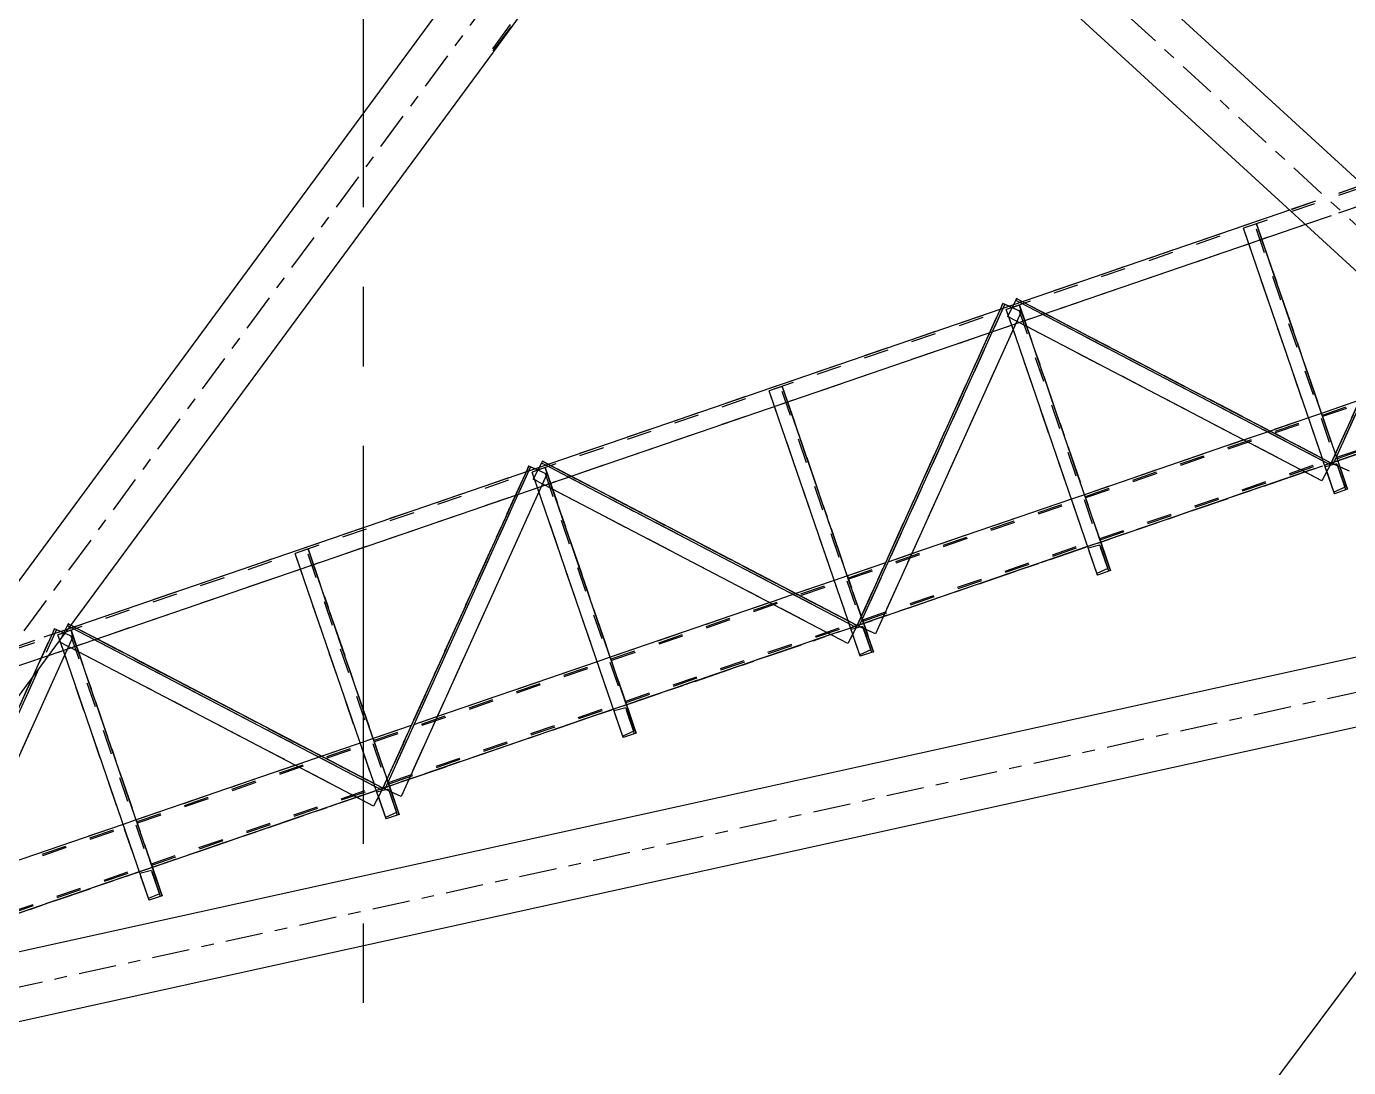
# Model space of a CAD drawing. Header units: millimetres. Extents: x 2368 to 8313, y 7493 to 11698.
# Drawn here: x 3683.7 to 3789.2, y 11194.5 to 11277.5 of the extents above; entities that cross this region are included whole.
import ezdxf

# ---------------------------------------------------------------- set-up
doc = ezdxf.new("R2010")
doc.units = ezdxf.units.MM
for name, pattern in [('CENTER', [50.8, 31.75, -6.35, 6.35, -6.35]), ('XKITLINE00', [0]), ('XKITLINE02', [4, 2, -2]), ('XKITLINE03', [6, 3, -1, 1, -1])]:
    doc.linetypes.add(name, pattern=pattern)

msp = doc.modelspace()

# ---------------------------------------------------------------- linework, layer by layer
at = {"color": 6, "linetype": 'CENTER'}
msp.add_line((3710.5882, 10907.5139), (3710.5882, 11495.735), dxfattribs=at)
at = {"color": 8, "linetype": 'XKITLINE03'}
for p, q in [((3658.5881, 11195.4966), (3740.5881, 11306.7796)), ((3658.5882, 11195.4966), (3740.5882, 11306.7796)), ((3740.5881, 11306.7796), (3822.5881, 11231.638)), ((3740.5882, 11306.7796), (3822.5882, 11231.638)), ((3725.8501, 11282.5144), (3720.8713, 11275.7576)), ((3725.8502, 11282.5144), (3720.8714, 11275.7576)), ((3725.8867, 11282.3485), (3720.9078, 11275.5917)), ((3725.8867, 11282.3485), (3720.9079, 11275.5917)), ((3658.5881, 11195.4966), (3822.5881, 11231.638)), ((3658.5882, 11195.4966), (3822.5882, 11231.638))]:
    msp.add_line(p, q, dxfattribs=at)
at = {"color": 3, "linetype": 'XKITLINE02'}
for p, q in [((3884.8497, 11297.3122), (3652.7976, 11217.7153)), ((3884.8497, 11297.1325), (3652.8376, 11217.5493)), ((3884.8497, 11297.1325), (3652.8376, 11217.5493)), ((3884.8497, 11295.7264), (3653.151, 11216.2507)), ((3887.2903, 11281.0544), (3656.2536, 11201.8057)), ((3887.2903, 11281.0544), (3656.2536, 11201.8057)), ((3887.2903, 11281.0544), (3656.2537, 11201.8057)), ((3887.3455, 11280.8936), (3656.3088, 11201.6449)), ((3887.3454, 11280.8936), (3656.3088, 11201.6449)), ((3887.38, 11280.793), (3656.3433, 11201.5443)), ((3887.3799, 11280.793), (3656.3433, 11201.5443)), ((3888.4984, 11277.5323), (3657.4618, 11198.2836)), ((3888.4984, 11277.5323), (3657.4618, 11198.2836)), ((3888.533, 11277.4316), (3657.4963, 11198.1829)), ((3888.5329, 11277.4316), (3657.4963, 11198.1829)), ((3888.5881, 11277.2708), (3657.5514, 11198.0221)), ((3888.5881, 11277.2708), (3657.5514, 11198.0221)), ((3888.5881, 11277.2708), (3657.5515, 11198.0221)), ((3799.4362, 11268.4141), (3787.8027, 11242.7001)), ((3799.582, 11268.3481), (3787.9485, 11242.6341)), ((3790.3208, 11264.8876), (3784.4773, 11262.8832)), ((3791.58, 11263.7337), (3785.7365, 11261.7293)), ((3781.8337, 11261.7965), (3780.7932, 11261.4396)), ((3781.8337, 11261.7965), (3780.7932, 11261.4396)), ((3788.9692, 11240.5629), (3781.7013, 11261.7511)), ((3788.9692, 11240.5629), (3781.7013, 11261.751)), ((3782.2652, 11260.5386), (3781.8337, 11261.7965)), ((3789.1016, 11240.6084), (3781.8337, 11261.7965)), ((3781.2247, 11260.1817), (3780.7932, 11261.4396)), ((3788.0612, 11240.2514), (3780.7932, 11261.4396)), ((3761.6002, 11255.4359), (3749.9667, 11229.7219)), ((3761.746, 11255.3699), (3750.1125, 11229.6559)), ((3763.0579, 11254.7763), (3761.6002, 11255.4359)), ((3762.6993, 11255.815), (3761.9584, 11254.3969)), ((3762.6993, 11255.815), (3762.6252, 11255.6732)), ((3787.7286, 11242.5582), (3762.6252, 11255.6732)), ((3787.8027, 11242.7001), (3762.6993, 11255.815)), ((3764.7875, 11254.5435), (3762.9552, 11255.5008)), ((3764.9961, 11254.6151), (3763.1638, 11255.5723)), ((3763.0579, 11254.7763), (3751.4244, 11229.0624)), ((3761.3861, 11254.9626), (3760.5368, 11253.0855)), ((3761.594, 11255.0339), (3760.7447, 11253.1568)), ((3762.9157, 11255.3075), (3761.8752, 11254.9506)), ((3762.9157, 11255.3075), (3761.8752, 11254.9506)), ((3762.3067, 11253.6926), (3761.8752, 11254.9506)), ((3769.1431, 11233.7625), (3761.8752, 11254.9506)), ((3762.4435, 11255.3252), (3761.9584, 11254.3969)), ((3763.5052, 11253.5888), (3761.9584, 11254.3969)), ((3787.0618, 11241.2819), (3761.9584, 11254.3969)), ((3763.058, 11254.7763), (3762.1029, 11255.2084)), ((3763.058, 11254.7763), (3762.4192, 11253.3645)), ((3770.0512, 11234.074), (3762.7832, 11255.2621)), ((3770.0512, 11234.074), (3762.7832, 11255.2621)), ((3763.3472, 11254.0495), (3762.9157, 11255.3075)), ((3770.1836, 11234.1194), (3762.9157, 11255.3075)), ((3743.9977, 11248.8183), (3742.9572, 11248.4614)), ((3743.9977, 11248.8183), (3742.9572, 11248.4614)), ((3743.3887, 11247.2034), (3742.9572, 11248.4614)), ((3750.2252, 11227.2732), (3742.9572, 11248.4614)), ((3751.1332, 11227.5847), (3743.8653, 11248.7729)), ((3751.1332, 11227.5847), (3743.8653, 11248.7728)), ((3744.4292, 11247.5603), (3743.9977, 11248.8183)), ((3751.2656, 11227.6302), (3743.9977, 11248.8183)), ((3787.0251, 11246.6621), (3785.9846, 11246.3052)), ((3782.9165, 11245.2528), (3780.8306, 11244.5373)), ((3724.8633, 11242.8368), (3724.1224, 11241.4187)), ((3724.8633, 11242.8368), (3724.7892, 11242.695)), ((3749.9667, 11229.7219), (3724.8633, 11242.8368)), ((3789.8814, 11243.4131), (3785.7168, 11241.9846)), ((3787.1697, 11242.8502), (3787.0943, 11243.0702)), ((3788.3229, 11242.8785), (3787.2824, 11242.5216)), ((3788.3229, 11242.8785), (3787.2825, 11242.5216)), ((3788.2091, 11243.2103), (3788.1334, 11243.431)), ((3788.3229, 11242.8785), (3789.1016, 11240.6084)), ((3788.3229, 11242.8785), (3788.3229, 11242.8785)), ((3788.3229, 11242.8785), (3789.1016, 11240.6083)), ((3723.7642, 11242.4577), (3712.1307, 11216.7437)), ((3723.91, 11242.3917), (3712.2765, 11216.6777)), ((3725.2219, 11241.7981), (3713.5884, 11216.0842)), ((3723.5501, 11241.9843), (3722.7008, 11240.1072)), ((3723.7579, 11242.0556), (3722.9087, 11240.1785)), ((3725.2219, 11241.7981), (3723.7642, 11242.4577)), ((3725.0797, 11242.3293), (3724.0392, 11241.9724)), ((3725.0797, 11242.3293), (3724.0392, 11241.9724)), ((3724.4707, 11240.7143), (3724.0392, 11241.9724)), ((3731.3071, 11220.7843), (3724.0392, 11241.9724)), ((3724.6074, 11242.347), (3724.1224, 11241.4187)), ((3725.222, 11241.7981), (3724.2669, 11242.2302)), ((3725.222, 11241.7981), (3724.5832, 11240.3863)), ((3749.8926, 11229.58), (3724.7892, 11242.695)), ((3732.2152, 11221.0958), (3724.9472, 11242.2839)), ((3732.2152, 11221.0958), (3724.9472, 11242.2839)), ((3725.5112, 11241.0712), (3725.0797, 11242.3293)), ((3732.3476, 11221.1412), (3725.0797, 11242.3293)), ((3726.9516, 11241.5653), (3725.1193, 11242.5226)), ((3727.1602, 11241.6368), (3725.3279, 11242.5941)), ((3787.8027, 11242.7001), (3787.0618, 11241.2819)), ((3787.2825, 11242.5216), (3787.2824, 11242.5216)), ((3787.2824, 11242.5216), (3787.3266, 11242.393)), ((3787.2825, 11242.5216), (3787.3266, 11242.393)), ((3788.2596, 11242.6318), (3787.3266, 11242.393)), ((3788.2596, 11242.6318), (3787.3266, 11242.393)), ((3787.3266, 11242.393), (3787.3266, 11242.393)), ((3787.7286, 11242.5583), (3787.4517, 11242.0282)), ((3787.8027, 11242.7001), (3787.7286, 11242.5582)), ((3787.7286, 11242.5582), (3787.7286, 11242.5582)), ((3789.2604, 11242.0406), (3787.8027, 11242.7001)), ((3787.8027, 11242.7001), (3787.8027, 11242.7001)), ((3788.491, 11242.3887), (3787.9485, 11242.6341)), ((3788.2596, 11242.6318), (3788.9002, 11240.7642)), ((3788.2596, 11242.6318), (3788.2596, 11242.6318)), ((3788.2596, 11242.6318), (3788.9002, 11240.7642)), ((3725.6692, 11240.6106), (3724.1224, 11241.4187)), ((3749.2258, 11228.3037), (3724.1224, 11241.4187)), ((3788.9002, 11240.7642), (3788.017, 11240.3801)), ((3788.9002, 11240.7642), (3788.017, 11240.3801)), ((3789.1016, 11240.6084), (3788.0612, 11240.2514)), ((3789.1016, 11240.6084), (3788.0612, 11240.2514)), ((3789.1016, 11240.6083), (3788.0612, 11240.2514)), ((3788.9002, 11240.7642), (3788.9002, 11240.7642)), ((3789.1016, 11240.6084), (3789.1016, 11240.6083)), ((3768.1071, 11240.173), (3767.0666, 11239.8161)), ((3788.017, 11240.3801), (3788.0612, 11240.2514)), ((3788.017, 11240.3801), (3788.017, 11240.3801)), ((3788.017, 11240.3801), (3788.0612, 11240.2514)), ((3788.0612, 11240.2514), (3788.0612, 11240.2514)), ((3769.4049, 11236.3896), (3768.3644, 11236.0327)), ((3769.405, 11236.3894), (3768.3645, 11236.0325)), ((3769.4049, 11236.3896), (3770.1836, 11234.1194)), ((3769.4049, 11236.3896), (3770.1836, 11234.1194)), ((3706.1617, 11235.8401), (3705.1212, 11235.4832)), ((3706.1617, 11235.8401), (3705.1212, 11235.4832)), ((3705.5527, 11234.2252), (3705.1212, 11235.4832)), ((3712.3892, 11214.295), (3705.1212, 11235.4832)), ((3713.2972, 11214.6065), (3706.0293, 11235.7947)), ((3713.2972, 11214.6065), (3706.0293, 11235.7946)), ((3706.5932, 11234.5821), (3706.1617, 11235.8401)), ((3713.4296, 11214.652), (3706.1617, 11235.8401)), ((3754.31, 11235.4404), (3752.2313, 11234.7274)), ((3768.3644, 11236.0327), (3768.4085, 11235.904)), ((3768.3644, 11236.0327), (3768.4085, 11235.904)), ((3769.3415, 11236.1429), (3768.4085, 11235.904)), ((3769.3415, 11236.1429), (3769.9821, 11234.2753)), ((3769.3415, 11236.1429), (3769.9821, 11234.2753)), ((3769.9821, 11234.2753), (3769.099, 11233.8911)), ((3749.1891, 11233.6839), (3748.1486, 11233.327)), ((3769.099, 11233.8911), (3769.1431, 11233.7625)), ((3769.099, 11233.8911), (3769.1431, 11233.7625)), ((3770.1836, 11234.1194), (3769.1431, 11233.7625)), ((3770.1836, 11234.1194), (3769.1431, 11233.7625)), ((3745.0805, 11232.2746), (3742.9947, 11231.5591)), ((3752.0454, 11230.4348), (3747.8809, 11229.0064)), ((3749.3337, 11229.872), (3749.2583, 11230.092)), ((3750.3731, 11230.2321), (3750.2974, 11230.4528)), ((3685.9282, 11229.4795), (3674.2947, 11203.7655)), ((3686.074, 11229.4135), (3674.4405, 11203.6995)), ((3686.9796, 11229.4401), (3677.9337, 11226.3373)), ((3685.9282, 11229.4794), (3684.2099, 11225.6814)), ((3686.074, 11229.4135), (3684.6648, 11226.2988)), ((3687.3859, 11228.8199), (3685.9282, 11229.4795)), ((3687.386, 11228.8199), (3685.9282, 11229.4794)), ((3687.2437, 11229.3511), (3686.2032, 11228.9942)), ((3687.2437, 11229.3511), (3686.2032, 11228.9942)), ((3686.6347, 11227.7361), (3686.2032, 11228.9942)), ((3693.4711, 11207.8061), (3686.2032, 11228.9942)), ((3687.0273, 11229.8586), (3686.2864, 11228.4405)), ((3687.0273, 11229.8586), (3686.2864, 11228.4405)), ((3687.0273, 11229.8586), (3686.9532, 11229.7168)), ((3687.1194, 11229.63), (3686.9532, 11229.7168)), ((3712.0566, 11216.6018), (3686.9532, 11229.7168)), ((3687.2155, 11229.7603), (3687.0273, 11229.8586)), ((3712.1307, 11216.7437), (3687.0273, 11229.8586)), ((3694.3792, 11208.1176), (3687.1112, 11229.3057)), ((3694.3792, 11208.1176), (3687.1112, 11229.3057)), ((3687.6752, 11228.093), (3687.2437, 11229.3511)), ((3694.5116, 11208.163), (3687.2437, 11229.3511)), ((3689.1157, 11228.587), (3687.2833, 11229.5443)), ((3689.3242, 11228.6586), (3687.4919, 11229.6159)), ((3749.9667, 11229.7219), (3749.2258, 11228.3037)), ((3750.4869, 11229.9003), (3749.4464, 11229.5434)), ((3749.4465, 11229.5434), (3749.4464, 11229.5434)), ((3749.4464, 11229.5434), (3749.4906, 11229.4148)), ((3750.4869, 11229.9003), (3749.4465, 11229.5434)), ((3749.4465, 11229.5434), (3749.4906, 11229.4148)), ((3750.4236, 11229.6536), (3749.4906, 11229.4148)), ((3750.4236, 11229.6536), (3749.4906, 11229.4148)), ((3749.4906, 11229.4148), (3749.4906, 11229.4148)), ((3749.8926, 11229.5801), (3749.6157, 11229.05)), ((3749.9667, 11229.7219), (3749.8926, 11229.58)), ((3749.8926, 11229.58), (3749.8926, 11229.58)), ((3751.4244, 11229.0624), (3749.9667, 11229.7219)), ((3749.9667, 11229.7219), (3749.9667, 11229.7219)), ((3750.655, 11229.4105), (3750.1125, 11229.6559)), ((3750.4236, 11229.6536), (3751.0642, 11227.786)), ((3750.4236, 11229.6536), (3750.4236, 11229.6536)), ((3750.4236, 11229.6536), (3751.0642, 11227.786)), ((3750.4869, 11229.9003), (3751.2656, 11227.6302)), ((3750.4869, 11229.9003), (3750.4869, 11229.9003)), ((3750.4869, 11229.9003), (3751.2656, 11227.6301)), ((3687.3859, 11228.8199), (3675.7524, 11203.106)), ((3687.8332, 11227.6324), (3686.2864, 11228.4405)), ((3711.3898, 11215.3255), (3686.2864, 11228.4405)), ((3687.386, 11228.8199), (3686.7472, 11227.4081)), ((3685.4158, 11227.3179), (3676.3699, 11224.2151)), ((3730.2711, 11227.1947), (3729.2306, 11226.8378)), ((3751.0642, 11227.786), (3750.181, 11227.4019)), ((3751.0642, 11227.786), (3750.181, 11227.4019)), ((3750.181, 11227.4019), (3750.2252, 11227.2732)), ((3750.181, 11227.4019), (3750.181, 11227.4019)), ((3750.181, 11227.4019), (3750.2252, 11227.2732)), ((3751.2656, 11227.6302), (3750.2252, 11227.2732)), ((3751.2656, 11227.6302), (3750.2252, 11227.2732)), ((3751.2656, 11227.6301), (3750.2252, 11227.2732)), ((3750.2252, 11227.2732), (3750.2252, 11227.2732)), ((3751.0642, 11227.786), (3751.0642, 11227.786)), ((3751.2656, 11227.6302), (3751.2656, 11227.6301)), ((3731.5689, 11223.4114), (3730.5284, 11223.0545)), ((3730.5284, 11223.0545), (3730.5725, 11222.9258)), ((3730.5284, 11223.0545), (3730.5725, 11222.9258)), ((3731.569, 11223.4111), (3730.5285, 11223.0542)), ((3731.5055, 11223.1647), (3730.5725, 11222.9258)), ((3731.5055, 11223.1647), (3732.1461, 11221.2971)), ((3731.5055, 11223.1647), (3732.1461, 11221.2971)), ((3731.5689, 11223.4114), (3732.3476, 11221.1412)), ((3731.5689, 11223.4114), (3732.3476, 11221.1412)), ((3716.474, 11222.4621), (3714.3953, 11221.7491)), ((3711.3531, 11220.7056), (3710.3126, 11220.3487)), ((3732.1461, 11221.2971), (3731.263, 11220.9129)), ((3731.263, 11220.9129), (3731.3071, 11220.7843)), ((3731.263, 11220.9129), (3731.3071, 11220.7843)), ((3732.3476, 11221.1412), (3731.3071, 11220.7843)), ((3732.3476, 11221.1412), (3731.3071, 11220.7843)), ((3707.2446, 11219.2963), (3705.1588, 11218.5809)), ((3714.2094, 11217.4566), (3710.045, 11216.0281)), ((3712.5371, 11217.2539), (3712.4614, 11217.4746)), ((3712.1307, 11216.7437), (3711.3898, 11215.3255)), ((3711.4977, 11216.8938), (3711.4223, 11217.1138)), ((3712.6509, 11216.9221), (3711.6104, 11216.5652)), ((3711.6105, 11216.5652), (3711.6104, 11216.5652)), ((3711.6104, 11216.5652), (3711.6546, 11216.4366)), ((3712.6509, 11216.9221), (3711.6105, 11216.5652)), ((3711.6105, 11216.5652), (3711.6546, 11216.4366)), ((3712.5876, 11216.6754), (3711.6546, 11216.4366)), ((3712.5876, 11216.6754), (3711.6546, 11216.4366)), ((3711.6546, 11216.4366), (3711.6546, 11216.4366)), ((3712.0566, 11216.6019), (3711.7797, 11216.0718)), ((3712.1307, 11216.7437), (3712.0566, 11216.6018)), ((3712.0566, 11216.6018), (3712.0566, 11216.6018)), ((3713.5884, 11216.0842), (3712.1307, 11216.7437)), ((3712.1307, 11216.7437), (3712.1307, 11216.7437)), ((3712.819, 11216.4323), (3712.2765, 11216.6777)), ((3712.5876, 11216.6754), (3713.2282, 11214.8078)), ((3712.5876, 11216.6754), (3712.5876, 11216.6754)), ((3712.5876, 11216.6754), (3713.2282, 11214.8078)), ((3712.6509, 11216.9221), (3713.4296, 11214.652)), ((3712.6509, 11216.9221), (3712.6509, 11216.9221)), ((3712.6509, 11216.9221), (3713.4296, 11214.6519)), ((3713.2282, 11214.8078), (3712.345, 11214.4237)), ((3713.2282, 11214.8078), (3712.345, 11214.4237)), ((3712.345, 11214.4237), (3712.3892, 11214.295)), ((3712.345, 11214.4237), (3712.345, 11214.4237)), ((3712.345, 11214.4237), (3712.3892, 11214.295)), ((3713.4296, 11214.652), (3712.3892, 11214.295)), ((3713.4296, 11214.652), (3712.3892, 11214.295)), ((3713.4296, 11214.6519), (3712.3892, 11214.295)), ((3712.3892, 11214.295), (3712.3892, 11214.295)), ((3713.2282, 11214.8078), (3713.2282, 11214.8078)), ((3713.4296, 11214.652), (3713.4296, 11214.6519)), ((3692.4351, 11214.2165), (3691.3947, 11213.8596)), ((3693.7329, 11210.4332), (3692.6924, 11210.0763)), ((3692.6924, 11210.0763), (3692.7365, 11209.9476)), ((3692.6924, 11210.0763), (3692.7365, 11209.9476)), ((3693.733, 11210.4329), (3692.6925, 11210.076)), ((3693.6695, 11210.1865), (3692.7365, 11209.9476)), ((3693.6695, 11210.1865), (3694.3101, 11208.3189)), ((3693.6695, 11210.1865), (3694.3101, 11208.3189)), ((3693.7329, 11210.4332), (3694.5116, 11208.163)), ((3693.7329, 11210.4332), (3694.5116, 11208.163)), ((3694.3101, 11208.3189), (3693.427, 11207.9347)), ((3693.427, 11207.9347), (3693.4711, 11207.8061)), ((3693.427, 11207.9347), (3693.4711, 11207.8061)), ((3694.5116, 11208.163), (3693.4711, 11207.8061)), ((3694.5116, 11208.163), (3693.4711, 11207.8061))]:
    msp.add_line(p, q, dxfattribs=at)
at = {"color": 8, "linetype": 'XKITLINE00'}
for p, q in [((3812.216, 11244.8236), (3762.2983, 11290.5663)), ((3805.5311, 11243.5874), (3761.5854, 11283.8575)), ((3805.5311, 11243.5873), (3761.5854, 11283.8574)), ((3716.54, 11278.7302), (3669.0082, 11214.2244)), ((3723.2989, 11278.7337), (3720.9448, 11275.539)), ((3720.917, 11275.4969), (3673.3294, 11210.9153)), ((3720.9448, 11275.539), (3720.917, 11275.4969)), ((3795.5749, 11228.4788), (3681.5409, 11203.3487)), ((3796.7492, 11223.1499), (3682.7153, 11198.0198)), ((3804.1517, 11221.3611), (3758.2779, 11159.8847))]:
    msp.add_line(p, q, dxfattribs=at)
at = {"color": 1, "linetype": 'XKITLINE03'}
for p, q in [((3657.5514, 11198.0221), (3888.5881, 11277.2708)), ((3888.5881, 11277.2708), (3657.5515, 11198.0221)), ((3799.4362, 11268.4141), (3787.8027, 11242.7001)), ((3787.8027, 11242.7001), (3799.4362, 11268.414)), ((3781.8337, 11261.7965), (3789.1016, 11240.6084)), ((3789.1016, 11240.6084), (3781.8337, 11261.7965)), ((3761.6002, 11255.4359), (3749.9667, 11229.7219)), ((3749.9667, 11229.7219), (3761.6002, 11255.4358)), ((3762.6993, 11255.815), (3787.8027, 11242.7001)), ((3787.8027, 11242.7001), (3762.6993, 11255.815)), ((3762.9157, 11255.3075), (3770.1836, 11234.1194)), ((3770.1836, 11234.1194), (3762.9157, 11255.3075)), ((3743.9977, 11248.8183), (3751.2656, 11227.6302)), ((3751.2656, 11227.6302), (3743.9977, 11248.8183)), ((3724.8633, 11242.8368), (3749.9667, 11229.7219)), ((3749.9667, 11229.7219), (3724.8633, 11242.8368)), ((3788.3229, 11242.8785), (3788.3229, 11242.8785)), ((3723.7642, 11242.4577), (3712.1307, 11216.7437)), ((3712.1307, 11216.7437), (3723.7642, 11242.4576)), ((3725.0797, 11242.3293), (3732.3476, 11221.1412)), ((3732.3476, 11221.1412), (3725.0797, 11242.3293)), ((3769.4049, 11236.3896), (3769.4049, 11236.3896)), ((3706.1617, 11235.8401), (3713.4296, 11214.652)), ((3713.4296, 11214.652), (3706.1617, 11235.8401)), ((3685.9282, 11229.4795), (3674.2947, 11203.7655)), ((3674.2947, 11203.7655), (3685.9282, 11229.4794)), ((3687.0273, 11229.8586), (3712.1307, 11216.7437)), ((3712.1307, 11216.7437), (3687.0273, 11229.8586)), ((3687.2437, 11229.3511), (3694.5116, 11208.163)), ((3694.5116, 11208.163), (3687.2437, 11229.3511)), ((3750.4869, 11229.9003), (3750.4869, 11229.9003)), ((3731.5689, 11223.4114), (3731.5689, 11223.4114)), ((3712.6509, 11216.9221), (3712.6509, 11216.9221)), ((3693.7329, 11210.4332), (3693.7329, 11210.4332))]:
    msp.add_line(p, q, dxfattribs=at)
at = {"color": 7, "linetype": 'XKITLINE00'}
for p, q in [((3784.4773, 11262.8832), (3686.9796, 11229.4401)), ((3785.7365, 11261.7293), (3685.4158, 11227.3179)), ((3787.0943, 11243.0702), (3781.2247, 11260.1817)), ((3788.1334, 11243.431), (3782.2652, 11260.5386)), ((3761.6002, 11255.4358), (3761.3861, 11254.9626)), ((3761.746, 11255.3699), (3761.594, 11255.0339)), ((3762.1029, 11255.2084), (3761.6002, 11255.4358)), ((3762.6993, 11255.815), (3762.4435, 11255.3252)), ((3762.9552, 11255.5008), (3762.6252, 11255.6732)), ((3763.1638, 11255.5723), (3762.6993, 11255.815)), ((3787.7286, 11242.5583), (3764.7875, 11254.5435)), ((3787.8027, 11242.7001), (3764.9961, 11254.6151)), ((3793.2832, 11254.8138), (3787.8027, 11242.7001)), ((3793.4073, 11254.7), (3787.9485, 11242.6341)), ((3762.4192, 11253.3645), (3751.4244, 11229.0623)), ((3769.1431, 11233.7625), (3762.3067, 11253.6926)), ((3770.1836, 11234.1194), (3763.3472, 11254.0495)), ((3787.0618, 11241.2819), (3763.5052, 11253.5888)), ((3760.5368, 11253.0855), (3749.9667, 11229.7219)), ((3760.7447, 11253.1568), (3750.1125, 11229.6559)), ((3749.2583, 11230.092), (3743.3887, 11247.2034)), ((3750.2974, 11230.4528), (3744.4292, 11247.5603)), ((3790.0673, 11247.7056), (3787.0251, 11246.6621)), ((3785.9846, 11246.3052), (3782.9165, 11245.2528)), ((3780.8306, 11244.5373), (3768.1071, 11240.173)), ((3724.8633, 11242.8368), (3724.6074, 11242.347)), ((3725.3279, 11242.5941), (3724.8633, 11242.8368)), ((3788.0611, 11240.2515), (3787.1697, 11242.8502)), ((3789.1016, 11240.6084), (3788.2091, 11243.2103)), ((3723.7642, 11242.4576), (3723.5501, 11241.9843)), ((3723.91, 11242.3917), (3723.7579, 11242.0556)), ((3724.2669, 11242.2302), (3723.7642, 11242.4576)), ((3725.1193, 11242.5226), (3724.7892, 11242.695)), ((3785.7168, 11241.9846), (3769.405, 11236.3894)), ((3787.4517, 11242.0282), (3787.0618, 11241.2819)), ((3787.8027, 11242.7001), (3787.7286, 11242.5583)), ((3787.9485, 11242.6341), (3787.8027, 11242.7001)), ((3789.2604, 11242.0405), (3788.491, 11242.3887)), ((3731.3071, 11220.7843), (3724.4707, 11240.7143)), ((3732.3476, 11221.1412), (3725.5112, 11241.0712)), ((3749.2258, 11228.3037), (3725.6692, 11240.6106)), ((3749.8926, 11229.5801), (3726.9516, 11241.5653)), ((3749.9667, 11229.7219), (3727.1602, 11241.6368)), ((3789.1016, 11240.6084), (3788.0611, 11240.2515)), ((3722.7008, 11240.1072), (3712.1307, 11216.7437)), ((3722.9087, 11240.1785), (3712.2765, 11216.6777)), ((3724.5832, 11240.3863), (3713.5884, 11216.0841)), ((3767.0666, 11239.8161), (3754.31, 11235.4404)), ((3768.3645, 11236.0325), (3752.0454, 11230.4348)), ((3712.4614, 11217.4746), (3706.5932, 11234.5821)), ((3752.2313, 11234.7274), (3749.1891, 11233.6839)), ((3711.4223, 11217.1138), (3705.5527, 11234.2252)), ((3748.1486, 11233.327), (3745.0805, 11232.2746)), ((3770.1836, 11234.1194), (3769.1431, 11233.7625)), ((3742.9947, 11231.5591), (3730.2711, 11227.1947)), ((3751.2656, 11227.6302), (3750.3731, 11230.2321)), ((3687.2833, 11229.5443), (3687.1194, 11229.63)), ((3687.4919, 11229.6159), (3687.2155, 11229.7603)), ((3747.8809, 11229.0064), (3731.569, 11223.4111)), ((3749.6157, 11229.05), (3749.2258, 11228.3037)), ((3750.2251, 11227.2733), (3749.3337, 11229.872)), ((3749.9667, 11229.7219), (3749.8926, 11229.5801)), ((3750.1125, 11229.6559), (3749.9667, 11229.7219)), ((3751.4244, 11229.0623), (3750.655, 11229.4105)), ((3694.5116, 11208.163), (3687.6752, 11228.093)), ((3712.0566, 11216.6019), (3689.1157, 11228.587)), ((3712.1307, 11216.7437), (3689.3242, 11228.6586)), ((3686.7472, 11227.4081), (3675.7524, 11203.1059)), ((3693.4711, 11207.8061), (3686.6347, 11227.7361)), ((3711.3898, 11215.3255), (3687.8332, 11227.6324)), ((3751.2656, 11227.6302), (3750.2251, 11227.2733)), ((3684.6648, 11226.2988), (3674.4405, 11203.6995)), ((3729.2306, 11226.8378), (3716.474, 11222.4621)), ((3684.2099, 11225.6814), (3674.2947, 11203.7655)), ((3730.5285, 11223.0542), (3714.2094, 11217.4566)), ((3714.3953, 11221.7491), (3711.3531, 11220.7056)), ((3732.3476, 11221.1412), (3731.3071, 11220.7843)), ((3710.3126, 11220.3487), (3707.2446, 11219.2963)), ((3705.1588, 11218.5809), (3692.4351, 11214.2165)), ((3712.3891, 11214.2951), (3711.4977, 11216.8938)), ((3712.1307, 11216.7437), (3712.0566, 11216.6019)), ((3712.2765, 11216.6777), (3712.1307, 11216.7437)), ((3713.4296, 11214.652), (3712.5371, 11217.2539)), ((3713.5884, 11216.0841), (3712.819, 11216.4323)), ((3710.045, 11216.0281), (3693.733, 11210.4329)), ((3711.7797, 11216.0718), (3711.3898, 11215.3255)), ((3713.4296, 11214.652), (3712.3891, 11214.2951)), ((3691.3947, 11213.8596), (3678.6379, 11209.4839)), ((3692.6925, 11210.076), (3676.3733, 11204.4783)), ((3694.5116, 11208.163), (3693.4711, 11207.8061))]:
    msp.add_line(p, q, dxfattribs=at)
at = {"color": 8, "linetype": 'XKITLINE00'}
for centre in [(3720.8713, 11275.7576), (3720.8714, 11275.7576), (3720.9078, 11275.5917), (3720.9079, 11275.5917)]:
    msp.add_circle(centre, 0.004, dxfattribs=at)
at = {"color": 1, "linetype": 'XKITLINE00'}
for centre in [(3781.8337, 11261.7965), (3781.8337, 11261.7965), (3761.6002, 11255.4359), (3761.6002, 11255.4358), (3762.6993, 11255.815), (3762.6993, 11255.815), (3762.9157, 11255.3075), (3762.9157, 11255.3075), (3743.9977, 11248.8183), (3743.9977, 11248.8183), (3724.8633, 11242.8368), (3724.8633, 11242.8368), (3787.8027, 11242.7001), (3787.8027, 11242.7001), (3787.8027, 11242.7001), (3787.8027, 11242.7001), (3788.3229, 11242.8785), (3723.7642, 11242.4577), (3723.7642, 11242.4576), (3725.0797, 11242.3293), (3725.0797, 11242.3293), (3789.1016, 11240.6084), (3789.1016, 11240.6084), (3769.4049, 11236.3896), (3706.1617, 11235.8401), (3706.1617, 11235.8401), (3770.1836, 11234.1194), (3770.1836, 11234.1194), (3685.9282, 11229.4795), (3685.9282, 11229.4794), (3687.0273, 11229.8586), (3687.0273, 11229.8586), (3687.2437, 11229.3511), (3687.2437, 11229.3511), (3749.9667, 11229.7219), (3749.9667, 11229.7219), (3749.9667, 11229.7219), (3749.9667, 11229.7219), (3750.4869, 11229.9003), (3751.2656, 11227.6302), (3751.2656, 11227.6302), (3731.5689, 11223.4114), (3732.3476, 11221.1412), (3732.3476, 11221.1412), (3712.1307, 11216.7437), (3712.1307, 11216.7437), (3712.1307, 11216.7437), (3712.1307, 11216.7437), (3712.6509, 11216.9221), (3713.4296, 11214.652), (3713.4296, 11214.652), (3693.7329, 11210.4332), (3694.5116, 11208.163), (3694.5116, 11208.163)]:
    msp.add_circle(centre, 0.004, dxfattribs=at)

doc.saveas('drawing.dxf')
